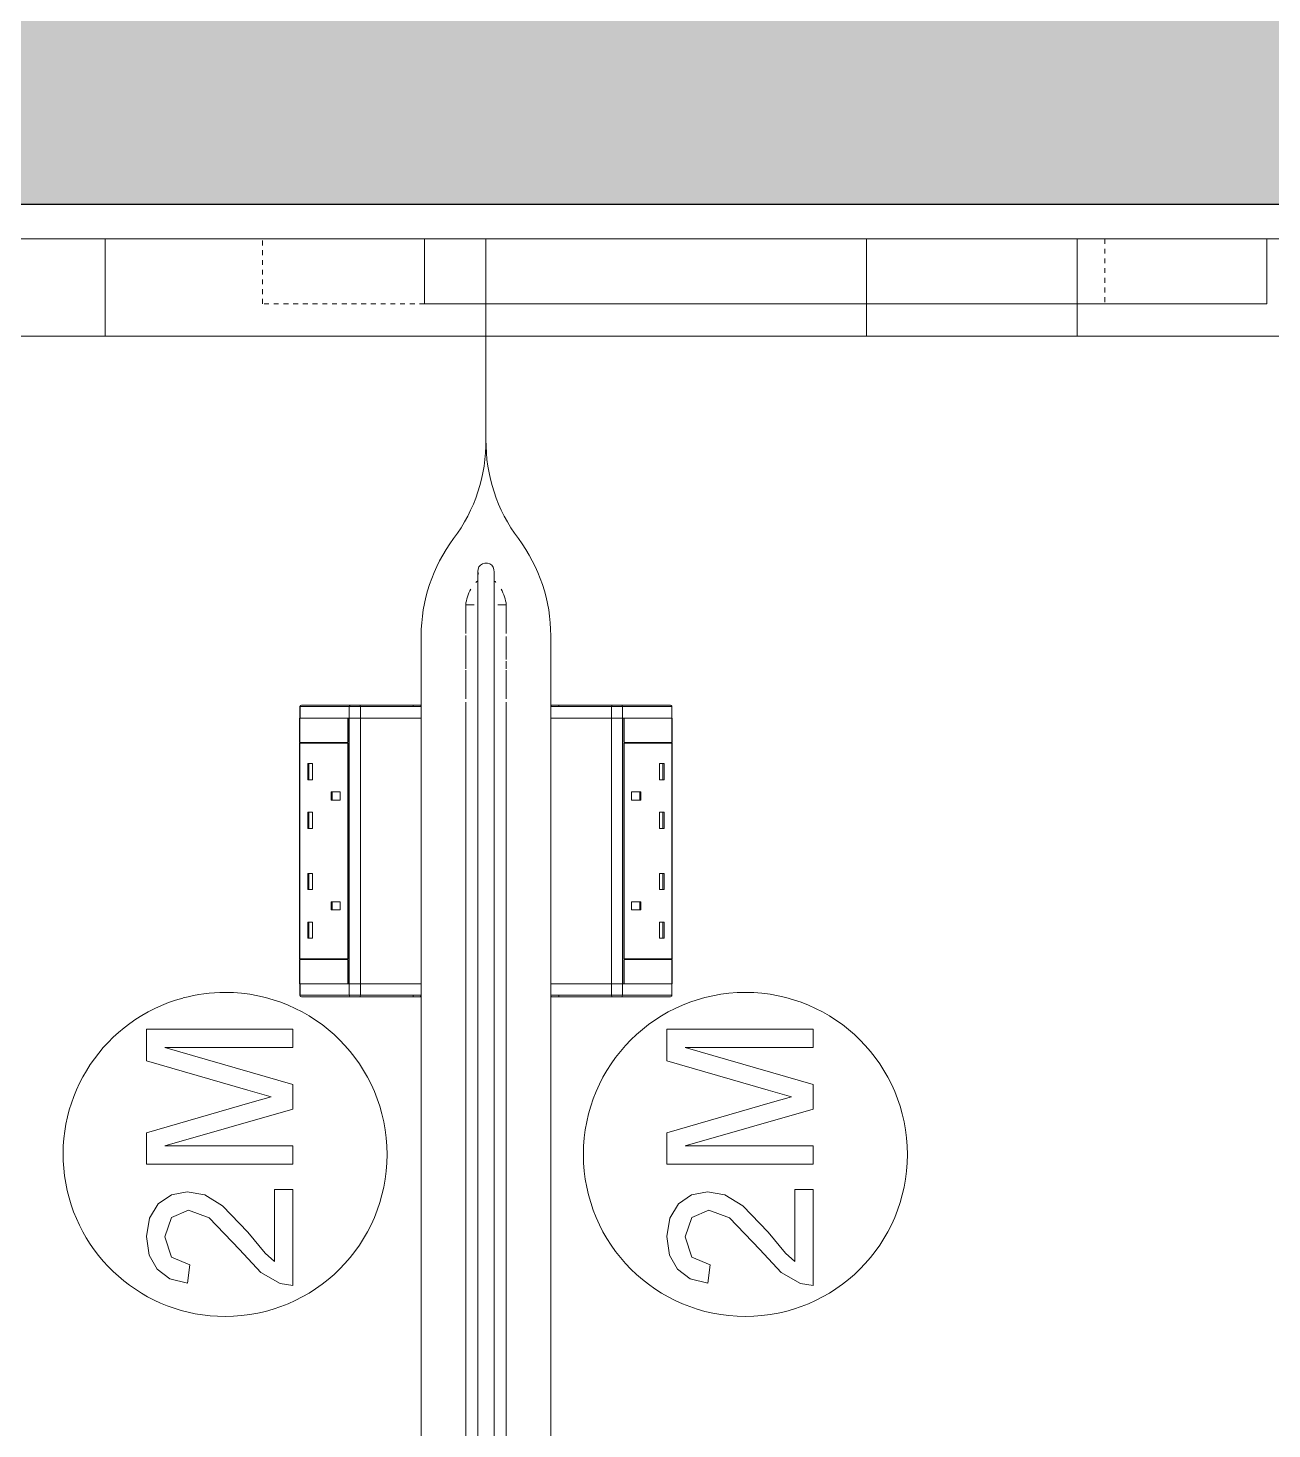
# Model space of a CAD drawing. Header units: millimetres. Extents: x 79795 to 317870, y -36033 to 97293.
# Drawn here: x 222466 to 223234, y 19929 to 20794 of the extents above; entities that cross this region are included whole.
import ezdxf

# ---------------------------------------------------------------- set-up
doc = ezdxf.new("R2010")
doc.units = ezdxf.units.MM
doc.header["$MEASUREMENT"] = 0
doc.linetypes.add('Dash', pattern=[6, 3, -3])
for name, color, linetype, lineweight in [('CSM-STL-XX-ZZ-M3-A-XXXX-00001_detached _19_04_21__rvt-1-Level 4$0$A-WALL', 7, 'CONTINUOUS', 9), ('CSM-STL-XX-ZZ-M3-A-XXXX-00001_detached _19_04_21__rvt-1-Level 4$0$A-WALL-PATT', 7, 'CONTINUOUS', 9), ('I-FURN', 8, 'CONTINUOUS', 9), ('I-FURN-HDLN', 8, 'Dash', 9)]:
    doc.layers.add(name, color=color, linetype=linetype, lineweight=lineweight)

msp = doc.modelspace()

# ---------------------------------------------------------------- hatches: boundary and pattern name
at = {"layer": 'CSM-STL-XX-ZZ-M3-A-XXXX-00001_detached _19_04_21__rvt-1-Level 4$0$A-WALL-PATT'}
msp.add_hatch(color=256, dxfattribs=at).paths.add_polyline_path([(224726.83, 20685.33), (224726.83, 20807.33), (221300.83, 20807.33), (221300.83, 20685.33), (224364.58, 20685.33)], flags=0)

# ---------------------------------------------------------------- linework, layer by layer
at = {"layer": 'CSM-STL-XX-ZZ-M3-A-XXXX-00001_detached _19_04_21__rvt-1-Level 4$0$A-WALL', "lineweight": 30}
msp.add_line((221300.83, 20685.33), (224726.83, 20685.33), dxfattribs=at)
at = {"layer": 'I-FURN'}
for p, q in [((222748.52, 20663.76), (221948.52, 20663.76)), ((221948.52, 20663.76), (222748.52, 20663.76)), ((223508.52, 20663.76), (221988.52, 20663.76)), ((222383.15, 20663.76), (222513.52, 20663.76)), ((222513.52, 20663.76), (222983.52, 20663.76)), ((222513.52, 20663.76), (222513.52, 20603.76)), ((222513.52, 20663.76), (222513.52, 20603.76)), ((222710.52, 20663.76), (222710.52, 20623.76)), ((223230.52, 20663.76), (222710.52, 20663.76)), ((222748.52, 20663.76), (222748.52, 20539.87)), ((223548.52, 20663.76), (222748.52, 20663.76)), ((222748.52, 20663.76), (223548.52, 20663.76)), ((222748.52, 20539.87), (222748.52, 20663.76)), ((222748.52, 20539.87), (222748.52, 20663.76)), ((222748.52, 20663.76), (222748.52, 20539.87)), ((222983.52, 20663.76), (223113.52, 20663.76)), ((222983.52, 20663.76), (222983.52, 20603.76)), ((222983.52, 20663.76), (222983.52, 20603.76)), ((223113.52, 20663.76), (223548.52, 20663.76)), ((223113.52, 20663.76), (223113.52, 20603.76)), ((223113.52, 20663.76), (223113.52, 20603.76)), ((223230.52, 20623.76), (223230.52, 20663.76)), ((222710.52, 20623.76), (223230.52, 20623.76)), ((221988.52, 20603.76), (223508.52, 20603.76)), ((222513.52, 20603.76), (222383.15, 20603.76)), ((222983.52, 20603.76), (222513.52, 20603.76)), ((223113.52, 20603.76), (222983.52, 20603.76)), ((223548.52, 20603.76), (223113.52, 20603.76)), ((222743.52, 20458.76), (222743.52, 20458.7)), ((222743.52, 20458.7), (222743.52, 20458.5)), ((222743.52, 20458.5), (222743.52, 20458.18)), ((222743.52, 20458.18), (222743.52, 20457.73)), ((222743.52, 20457.73), (222743.52, 20457.15)), ((222743.52, 20457.15), (222743.52, 20456.44)), ((222743.52, 20456.44), (222743.52, 20455.61)), ((222743.52, 20455.61), (222743.52, 20454.66)), ((222743.52, 20454.66), (222743.52, 20453.58)), ((222743.52, 20453.58), (222743.52, 20452.38)), ((222743.52, 20452.38), (222743.52, 20451.06)), ((222753.52, 20458.66), (222753.52, 20458.76)), ((222753.52, 20458.76), (222753.52, 20458.76)), ((222753.52, 20458.43), (222753.52, 20458.66)), ((222753.52, 20458.07), (222753.52, 20458.43)), ((222753.52, 20457.59), (222753.52, 20458.07)), ((222753.52, 20456.97), (222753.52, 20457.59)), ((222753.52, 20456.23), (222753.52, 20456.97)), ((222753.52, 20455.37), (222753.52, 20456.23)), ((222753.52, 20454.38), (222753.52, 20455.37)), ((222753.52, 20453.26), (222753.52, 20454.38)), ((222753.52, 20452.03), (222753.52, 20453.26)), ((222753.52, 20450.68), (222753.52, 20452.03)), ((222743.52, 20451.06), (222743.52, 20449.62)), ((222743.52, 20449.62), (222743.52, 20448.07)), ((222743.52, 20448.07), (222743.52, 20446.4)), ((222743.52, 20446.4), (222743.52, 20444.63)), ((222743.52, 20444.63), (222743.52, 20442.75)), ((222753.52, 20449.21), (222753.52, 20450.68)), ((222753.52, 20447.63), (222753.52, 20449.21)), ((222753.52, 20445.94), (222753.52, 20447.63)), ((222753.52, 20444.13), (222753.52, 20445.94)), ((222753.52, 20442.22), (222753.52, 20444.13)), ((222741.26, 20437.85), (222736.02, 20437.85)), ((222736.02, 20420.28), (222736.02, 20437.85)), ((222743.52, 20442.75), (222743.52, 20440.77)), ((222743.52, 20440.77), (222743.52, 20438.68)), ((222743.52, 20438.68), (222743.52, 20436.5)), ((222743.52, 20436.5), (222743.52, 20434.22)), ((222753.52, 20440.21), (222753.52, 20442.22)), ((222753.52, 20438.1), (222753.52, 20440.21)), ((222753.52, 20435.89), (222753.52, 20438.1)), ((222753.52, 20433.59), (222753.52, 20435.89)), ((222761.02, 20437.85), (222755.84, 20437.85)), ((222761.02, 20437.85), (222761.02, 20420.28)), ((222735.99, 20432.22), (222735.99, 20433.28)), ((222743.52, 20434.22), (222743.52, 20431.86)), ((222743.52, 20431.86), (222743.52, 20429.4)), ((222743.52, 20429.4), (222743.52, 20426.87)), ((222743.52, 20426.87), (222743.52, 20424.26)), ((222753.52, 20431.2), (222753.52, 20433.59)), ((222753.52, 20428.73), (222753.52, 20431.2)), ((222753.52, 20426.17), (222753.52, 20428.73)), ((222753.52, 20423.54), (222753.52, 20426.17)), ((222761.05, 20433.28), (222761.05, 20432.22)), ((222708.52, 20375.06), (222708.52, 20418.76)), ((222708.52, 20418.76), (222708.52, 20375.06)), ((222736.02, 20403.1), (222736.02, 20418.95)), ((222743.52, 20424.26), (222743.52, 20421.57)), ((222743.52, 20421.57), (222743.52, 20418.81)), ((222743.52, 20418.81), (222743.52, 20415.99)), ((222753.52, 20420.83), (222753.52, 20423.54)), ((222753.52, 20418.05), (222753.52, 20420.83)), ((222753.52, 20415.21), (222753.52, 20418.05)), ((222761.02, 20418.39), (222761.02, 20404.13)), ((222788.52, 20418.76), (222788.52, 20375.06)), ((222788.52, 20375.06), (222788.52, 20418.76)), ((222743.52, 20415.99), (222743.52, 20413.1)), ((222743.52, 20413.1), (222743.52, 20410.16)), ((222743.52, 20410.16), (222743.52, 20407.17)), ((222753.52, 20412.31), (222753.52, 20415.21)), ((222753.52, 20409.36), (222753.52, 20412.31)), ((222753.52, 20406.35), (222753.52, 20409.36)), ((222735.99, 20398.34), (222735.99, 20403.24)), ((222743.52, 20407.17), (222743.52, 20404.13)), ((222743.52, 20404.13), (222743.52, 20401.05)), ((222743.52, 20401.05), (222743.52, 20397.93)), ((222753.52, 20403.3), (222753.52, 20406.35)), ((222753.52, 20400.21), (222753.52, 20403.3)), ((222753.52, 20397.08), (222753.52, 20400.21)), ((222761.05, 20403.24), (222761.05, 20398.34)), ((222736.02, 20379.89), (222736.02, 20397.61)), ((222743.52, 20397.93), (222743.52, 20394.78)), ((222743.52, 20394.78), (222743.52, 20391.6)), ((222743.52, 20391.6), (222743.52, 20388.4)), ((222753.52, 20393.93), (222753.52, 20397.08)), ((222753.52, 20390.74), (222753.52, 20393.93)), ((222761.02, 20397.61), (222761.02, 20379.89)), ((222743.52, 20388.4), (222743.52, 20385.19)), ((222743.52, 20385.19), (222743.52, 20381.96)), ((222753.52, 20387.54), (222753.52, 20390.74)), ((222753.52, 20384.32), (222753.52, 20387.54)), ((222753.52, 20381.09), (222753.52, 20384.32)), ((222633.68, 20375.06), (222633.68, 20368.06)), ((222633.68, 20375.06), (222633.87, 20375.06)), ((222633.68, 20375.06), (222633.68, 20368.06)), ((222633.68, 20368.06), (222633.68, 20375.06)), ((222633.87, 20375.06), (222664.14, 20375.06)), ((222633.87, 20375.06), (222633.87, 20368.06)), ((222634.02, 20375.81), (222634.05, 20375.83)), ((222664.96, 20376.06), (222634.68, 20376.06)), ((222664.96, 20376.06), (222634.68, 20376.06)), ((222664.14, 20375.06), (222671.06, 20375.06)), ((222664.14, 20375.06), (222664.14, 20368.06)), ((222664.96, 20376.06), (222703.53, 20376.06)), ((222670.5, 20376.06), (222664.96, 20376.06)), ((222707.52, 20376.06), (222670.5, 20376.06)), ((222671.06, 20375.06), (222708.52, 20375.06)), ((222671.06, 20375.06), (222671.06, 20368.06)), ((222703.53, 20376.06), (222703.53, 20375.06)), ((222703.53, 20376.06), (222707.52, 20376.06)), ((222708.52, 20375.06), (222708.52, 20368.06)), ((222708.53, 20368.06), (222708.53, 20375.06)), ((222735.99, 19539.67), (222735.99, 20377.85)), ((222743.52, 20381.96), (222743.52, 20378.73)), ((222743.52, 20378.73), (222743.52, 20377.85)), ((222743.52, 20377.85), (222743.52, 19539.67)), ((222753.52, 20377.85), (222753.52, 20381.09)), ((222753.52, 19539.67), (222753.52, 20377.85)), ((222761.05, 20377.85), (222761.05, 19539.67)), ((222788.51, 20375.06), (222788.51, 20368.06)), ((222788.52, 20375.06), (222825.98, 20375.06)), ((222788.52, 20375.06), (222788.52, 20368.06)), ((222789.52, 20376.06), (222789.51, 20376.06)), ((222826.54, 20376.06), (222789.52, 20376.06)), ((222789.52, 20376.06), (222793.51, 20376.06)), ((222793.51, 20375.06), (222793.51, 20376.06)), ((222793.51, 20376.06), (222832.08, 20376.06)), ((222825.98, 20375.06), (222832.9, 20375.06)), ((222825.98, 20375.06), (222825.98, 20368.06)), ((222832.08, 20376.06), (222826.54, 20376.06)), ((222862.36, 20376.06), (222832.08, 20376.06)), ((222862.36, 20376.06), (222832.08, 20376.06)), ((222832.9, 20375.06), (222863.18, 20375.06)), ((222832.9, 20375.06), (222832.9, 20368.06)), ((222862.99, 20375.84), (222863.02, 20375.81)), ((222863.18, 20375.06), (222863.36, 20375.06)), ((222863.18, 20375.06), (222863.18, 20368.06)), ((222863.36, 20368.06), (222863.36, 20375.06)), ((222863.36, 20368.06), (222863.36, 20375.06)), ((222863.36, 20368.06), (222863.36, 20375.06)), ((222633.48, 20353), (222633.48, 20368)), ((222633.48, 20368), (222663.31, 20368)), ((222633.68, 20368.06), (222633.87, 20368.06)), ((222633.68, 20367.96), (222633.68, 20204.06)), ((222633.87, 20368.06), (222664.14, 20368.06)), ((222663.31, 20368), (222663.31, 20353)), ((222663.51, 20353), (222663.51, 20367.96)), ((222663.51, 20367.96), (222664.14, 20367.96)), ((222664.14, 20368.06), (222671.06, 20368.06)), ((222671.06, 20367.96), (222664.14, 20367.96)), ((222664.14, 20367.96), (222664.14, 20204.06)), ((222671.06, 20368.06), (222708.52, 20368.06)), ((222708.52, 20367.96), (222671.06, 20367.96)), ((222671.06, 20367.96), (222671.06, 20204.06)), ((222708.52, 20367.96), (222708.52, 20204.06)), ((222708.53, 20204.06), (222708.53, 20367.96)), ((222788.51, 20367.94), (222788.51, 20204.04)), ((222788.52, 20368.06), (222825.98, 20368.06)), ((222788.52, 20204.04), (222788.52, 20367.94)), ((222825.98, 20367.94), (222788.52, 20367.94)), ((222825.98, 20368.06), (222832.9, 20368.06)), ((222825.98, 20204.04), (222825.98, 20367.94)), ((222832.9, 20367.94), (222825.98, 20367.94)), ((222833.73, 20368), (222831.27, 20368)), ((222832.9, 20368.06), (222863.18, 20368.06)), ((222832.9, 20204.04), (222832.9, 20367.94)), ((222832.9, 20367.94), (222833.53, 20367.94)), ((222833.53, 20367.94), (222833.53, 20353)), ((222833.73, 20353), (222833.73, 20368)), ((222833.73, 20368), (222863.56, 20368)), ((222863.18, 20368.06), (222863.36, 20368.06)), ((222863.36, 20204.04), (222863.36, 20367.94)), ((222863.56, 20368), (222863.56, 20353)), ((222663.31, 20353), (222633.48, 20353)), ((222633.48, 20352.5), (222663.31, 20352.5)), ((222633.48, 20219.5), (222633.48, 20352.5)), ((222633.87, 20352.5), (222633.87, 20353)), ((222663.31, 20352.5), (222663.31, 20219.5)), ((222663.51, 20219.5), (222663.51, 20352.5)), ((222833.53, 20352.5), (222833.53, 20219.5)), ((222863.56, 20353), (222833.73, 20353)), ((222833.73, 20219.5), (222833.73, 20352.5)), ((222863.56, 20352.5), (222833.73, 20352.5)), ((222863.18, 20353), (222863.18, 20352.5)), ((222863.56, 20352.5), (222863.56, 20219.5)), ((222638.51, 20339.89), (222638.51, 20329.89)), ((222638.51, 20339.89), (222641.38, 20339.89)), ((222639.25, 20339.89), (222639.25, 20329.89)), ((222641.38, 20339.89), (222641.38, 20329.89)), ((222858.53, 20339.89), (222855.66, 20339.89)), ((222855.66, 20329.89), (222855.66, 20339.89)), ((222857.79, 20329.89), (222857.79, 20339.89)), ((222858.53, 20329.89), (222858.53, 20339.89)), ((222638.51, 20329.89), (222641.38, 20329.89)), ((222652.85, 20322.39), (222652.85, 20317.39)), ((222658.58, 20322.39), (222652.85, 20322.39)), ((222653.59, 20322.39), (222653.59, 20317.39)), ((222658.58, 20317.39), (222658.58, 20322.39)), ((222844.19, 20322.39), (222838.46, 20322.39)), ((222838.46, 20317.39), (222838.46, 20322.39)), ((222843.45, 20317.39), (222843.45, 20322.39)), ((222844.19, 20317.39), (222844.19, 20322.39)), ((222858.53, 20329.89), (222855.66, 20329.89)), ((222652.85, 20317.39), (222658.58, 20317.39)), ((222844.19, 20317.39), (222838.46, 20317.39)), ((222638.51, 20309.89), (222638.51, 20299.89)), ((222638.51, 20309.89), (222641.38, 20309.89)), ((222639.25, 20309.89), (222639.25, 20299.89)), ((222641.38, 20309.89), (222641.38, 20299.89)), ((222858.53, 20309.89), (222855.66, 20309.89)), ((222855.66, 20299.89), (222855.66, 20309.89)), ((222857.79, 20299.89), (222857.79, 20309.89)), ((222858.53, 20299.89), (222858.53, 20309.89)), ((222638.51, 20299.89), (222641.38, 20299.89)), ((222858.53, 20299.89), (222855.66, 20299.89)), ((222638.51, 20272.11), (222638.51, 20262.11)), ((222638.51, 20272.11), (222641.38, 20272.11)), ((222639.25, 20272.11), (222639.25, 20262.11)), ((222641.38, 20272.11), (222641.38, 20262.11)), ((222858.53, 20272.11), (222855.66, 20272.11)), ((222855.66, 20262.11), (222855.66, 20272.11)), ((222857.79, 20262.11), (222857.79, 20272.11)), ((222858.53, 20262.11), (222858.53, 20272.11)), ((222638.51, 20262.11), (222641.38, 20262.11)), ((222858.53, 20262.11), (222855.66, 20262.11)), ((222652.85, 20254.61), (222652.85, 20249.61)), ((222652.85, 20254.61), (222658.58, 20254.61)), ((222653.59, 20254.61), (222653.59, 20249.61)), ((222658.58, 20254.61), (222658.58, 20249.61)), ((222838.46, 20254.61), (222838.46, 20249.61)), ((222844.19, 20254.61), (222838.46, 20254.61)), ((222843.45, 20249.61), (222843.45, 20254.61)), ((222844.19, 20249.61), (222844.19, 20254.61)), ((222652.85, 20249.61), (222658.58, 20249.61)), ((222838.46, 20249.61), (222844.19, 20249.61)), ((222638.51, 20242.11), (222638.51, 20232.11)), ((222638.51, 20242.11), (222641.38, 20242.11)), ((222639.25, 20242.11), (222639.25, 20232.11)), ((222641.38, 20242.11), (222641.38, 20232.11)), ((222858.53, 20242.11), (222855.66, 20242.11)), ((222855.66, 20232.11), (222855.66, 20242.11)), ((222857.79, 20232.11), (222857.79, 20242.11)), ((222858.53, 20232.11), (222858.53, 20242.11)), ((222638.51, 20232.11), (222641.38, 20232.11)), ((222858.53, 20232.11), (222855.66, 20232.11)), ((222633.48, 20219.5), (222663.31, 20219.5)), ((222633.48, 20219), (222663.31, 20219)), ((222633.48, 20204), (222633.48, 20219)), ((222633.87, 20219), (222633.87, 20219.5)), ((222663.31, 20219), (222663.31, 20204)), ((222663.51, 20204.06), (222663.51, 20219)), ((222833.53, 20219), (222833.53, 20204.04)), ((222863.56, 20219.5), (222833.73, 20219.5)), ((222833.73, 20204), (222833.73, 20219)), ((222833.73, 20219), (222863.56, 20219)), ((222863.18, 20219.5), (222863.18, 20219)), ((222863.56, 20219), (222863.56, 20204)), ((222663.31, 20204), (222633.48, 20204)), ((222633.68, 20203.94), (222633.68, 20196.94)), ((222633.87, 20203.94), (222633.68, 20203.94)), ((222633.68, 20203.94), (222633.68, 20196.94)), ((222633.68, 20203.94), (222633.68, 20196.94)), ((222633.87, 20196.94), (222633.87, 20203.94)), ((222664.14, 20203.94), (222633.87, 20203.94)), ((222663.31, 20204), (222665.77, 20204)), ((222664.14, 20204.06), (222663.51, 20204.06)), ((222664.14, 20204.06), (222671.06, 20204.06)), ((222664.14, 20196.94), (222664.14, 20203.94)), ((222671.06, 20203.94), (222664.14, 20203.94)), ((222671.06, 20204.06), (222708.52, 20204.06)), ((222671.06, 20196.94), (222671.06, 20203.94)), ((222708.52, 20203.94), (222671.06, 20203.94)), ((222708.52, 20196.94), (222708.52, 20203.94)), ((222708.53, 20196.94), (222708.53, 20203.94)), ((222788.51, 20203.94), (222788.51, 20196.94)), ((222788.52, 20204.04), (222825.98, 20204.04)), ((222788.52, 20196.94), (222788.52, 20203.94)), ((222825.98, 20203.94), (222788.52, 20203.94)), ((222825.98, 20204.04), (222832.9, 20204.04)), ((222825.98, 20196.94), (222825.98, 20203.94)), ((222832.9, 20203.94), (222825.98, 20203.94)), ((222833.53, 20204.04), (222832.9, 20204.04)), ((222832.9, 20196.94), (222832.9, 20203.94)), ((222863.18, 20203.94), (222832.9, 20203.94)), ((222863.56, 20204), (222833.73, 20204)), ((222863.18, 20196.94), (222863.18, 20203.94)), ((222863.36, 20203.94), (222863.18, 20203.94)), ((222863.36, 20196.94), (222863.36, 20203.94)), ((222863.36, 20196.94), (222863.36, 20203.94)), ((222863.36, 20203.94), (222863.36, 20196.94)), ((222633.87, 20196.94), (222633.68, 20196.94)), ((222664.14, 20196.94), (222633.87, 20196.94)), ((222634.06, 20196.16), (222634.02, 20196.19)), ((222634.68, 20195.94), (222664.96, 20195.94)), ((222634.68, 20195.94), (222664.96, 20195.94)), ((222671.06, 20196.94), (222664.14, 20196.94)), ((222703.53, 20195.94), (222664.96, 20195.94)), ((222664.96, 20195.94), (222670.5, 20195.94)), ((222670.5, 20195.94), (222707.52, 20195.94)), ((222708.52, 20196.94), (222671.06, 20196.94)), ((222703.53, 20196.94), (222703.53, 20195.94)), ((222707.52, 20195.94), (222703.53, 20195.94)), ((222707.52, 20195.94), (222707.53, 20195.94)), ((222708.52, 19508.76), (222708.52, 20196.94)), ((222708.52, 20196.94), (222708.52, 19508.76)), ((222788.52, 20196.94), (222788.52, 19508.76)), ((222788.52, 19508.76), (222788.52, 20196.94)), ((222825.98, 20196.94), (222788.52, 20196.94)), ((222793.51, 20195.94), (222789.52, 20195.94)), ((222789.52, 20195.94), (222826.54, 20195.94)), ((222793.51, 20195.94), (222793.51, 20196.94)), ((222832.08, 20195.94), (222793.51, 20195.94)), ((222832.9, 20196.94), (222825.98, 20196.94)), ((222826.54, 20195.94), (222832.08, 20195.94)), ((222832.08, 20195.94), (222862.36, 20195.94)), ((222832.08, 20195.94), (222862.36, 20195.94)), ((222863.18, 20196.94), (222832.9, 20196.94)), ((222863.03, 20196.19), (222863, 20196.17)), ((222863.36, 20196.94), (222863.18, 20196.94)), ((222629.34, 20175.94), (222538.93, 20175.94)), ((222538.93, 20175.94), (222538.93, 20156.49)), ((222629.34, 20164.63), (222629.34, 20175.94)), ((222950.56, 20175.94), (222860.15, 20175.94)), ((222860.15, 20175.94), (222860.15, 20156.49)), ((222950.56, 20164.63), (222950.56, 20175.94)), ((222629.34, 20141.92), (222550.23, 20164.63)), ((222550.23, 20164.63), (222629.34, 20164.63)), ((222950.56, 20141.92), (222871.45, 20164.63)), ((222871.45, 20164.63), (222950.56, 20164.63)), ((222538.93, 20156.49), (222601.55, 20138.3)), ((222860.15, 20156.49), (222922.77, 20138.3)), ((222629.34, 20126.6), (222629.34, 20141.92)), ((222950.56, 20126.6), (222950.56, 20141.92)), ((222601.55, 20138.3), (222615.96, 20134.26)), ((222615.96, 20134.26), (222602.65, 20130.53)), ((222922.77, 20138.3), (222937.19, 20134.26)), ((222937.19, 20134.26), (222923.88, 20130.53)), ((222602.65, 20130.53), (222538.93, 20112.03)), ((222550.23, 20103.89), (222629.34, 20126.6)), ((222923.88, 20130.53), (222860.15, 20112.03)), ((222871.45, 20103.89), (222950.56, 20126.6)), ((222538.93, 20112.03), (222538.93, 20092.59)), ((222860.15, 20112.03), (222860.15, 20092.59)), ((222629.34, 20103.89), (222550.23, 20103.89)), ((222629.34, 20092.59), (222629.34, 20103.89)), ((222950.56, 20103.89), (222871.45, 20103.89)), ((222950.56, 20092.59), (222950.56, 20103.89)), ((222538.93, 20092.59), (222629.34, 20092.59)), ((222860.15, 20092.59), (222950.56, 20092.59)), ((222554.28, 20073.77), (222546.17, 20068.19)), ((222564.13, 20075.64), (222554.28, 20073.77)), ((222574.85, 20073.63), (222564.13, 20075.64)), ((222585.93, 20066.95), (222574.85, 20073.63)), ((222618.04, 20077.05), (222618.04, 20032.66)), ((222629.34, 20077.05), (222618.04, 20077.05)), ((222629.34, 20017.72), (222629.34, 20077.05)), ((222875.5, 20073.77), (222867.39, 20068.19)), ((222885.36, 20075.64), (222875.5, 20073.77)), ((222896.07, 20073.63), (222885.36, 20075.64)), ((222907.15, 20066.95), (222896.07, 20073.63)), ((222939.26, 20077.05), (222939.26, 20032.66)), ((222950.56, 20077.05), (222939.26, 20077.05)), ((222950.56, 20017.72), (222950.56, 20077.05)), ((222546.17, 20068.19), (222540.74, 20059.4)), ((222554.45, 20059.73), (222564.82, 20064.33)), ((222564.82, 20064.33), (222577.62, 20059.46)), ((222601.41, 20050.76), (222585.93, 20066.95)), ((222867.39, 20068.19), (222861.96, 20059.4)), ((222875.68, 20059.73), (222886.04, 20064.33)), ((222886.04, 20064.33), (222898.84, 20059.46)), ((222922.64, 20050.76), (222907.15, 20066.95)), ((222540.74, 20059.4), (222538.93, 20047.96)), ((222550.23, 20047.71), (222554.45, 20059.73)), ((222577.62, 20059.46), (222596.45, 20039.94)), ((222861.96, 20059.4), (222860.15, 20047.96)), ((222871.45, 20047.71), (222875.68, 20059.73)), ((222898.84, 20059.46), (222917.67, 20039.94)), ((222538.93, 20047.96), (222540.55, 20036.59)), ((222554.35, 20035.19), (222550.23, 20047.71)), ((222612.29, 20037.76), (222601.41, 20050.76)), ((222860.15, 20047.96), (222861.78, 20036.59)), ((222875.58, 20035.19), (222871.45, 20047.71)), ((222933.51, 20037.76), (222922.64, 20050.76)), ((222540.55, 20036.59), (222545.44, 20027.79)), ((222596.45, 20039.94), (222609.55, 20025.8)), ((222618.04, 20032.66), (222612.29, 20037.76)), ((222861.78, 20036.59), (222866.66, 20027.79)), ((222917.67, 20039.94), (222930.77, 20025.8)), ((222939.26, 20032.66), (222933.51, 20037.76)), ((222565.77, 20030.43), (222554.35, 20035.19)), ((222564.35, 20019.13), (222565.77, 20030.43)), ((222886.99, 20030.43), (222875.58, 20035.19)), ((222885.58, 20019.13), (222886.99, 20030.43)), ((222545.44, 20027.79), (222553.42, 20021.87)), ((222553.42, 20021.87), (222564.35, 20019.13)), ((222609.55, 20025.8), (222621.54, 20018.93)), ((222866.66, 20027.79), (222874.65, 20021.87)), ((222874.65, 20021.87), (222885.58, 20019.13)), ((222930.77, 20025.8), (222942.77, 20018.93)), ((222621.54, 20018.93), (222629.34, 20017.72)), ((222942.77, 20018.93), (222950.56, 20017.72))]:
    msp.add_line(p, q, dxfattribs=at)
at = {"layer": 'I-FURN', "flags": 128}
for points in [[(222633.68, 20375.06), (222633.69, 20375.1), (222633.69, 20375.14), (222633.69, 20375.18), (222633.7, 20375.22), (222633.7, 20375.26), (222633.71, 20375.3), (222633.72, 20375.34), (222633.73, 20375.37), (222633.75, 20375.41), (222633.76, 20375.45), (222633.78, 20375.49), (222633.8, 20375.52), (222633.82, 20375.56)], [(222670.5, 20376.06), (222670.36, 20376.06), (222670.23, 20376.06), (222670.09, 20376.06), (222669.94, 20376.06), (222669.8, 20376.06), (222669.65, 20376.06), (222669.5, 20376.06), (222669.35, 20376.06), (222669.19, 20376.06), (222669.03, 20376.06), (222668.88, 20376.06), (222668.72, 20376.06), (222668.56, 20376.06), (222668.4, 20376.06), (222668.24, 20376.06), (222668.08, 20376.06), (222667.92, 20376.06), (222667.76, 20376.06), (222667.6, 20376.06), (222667.45, 20376.06), (222667.29, 20376.06), (222667.13, 20376.06), (222666.98, 20376.06), (222666.83, 20376.06), (222666.68, 20376.06), (222666.54, 20376.06), (222666.39, 20376.06), (222666.25, 20376.06), (222666.12, 20376.06), (222665.98, 20376.06), (222665.85, 20376.06), (222665.72, 20376.06), (222665.6, 20376.06), (222665.48, 20376.06), (222665.37, 20376.06), (222665.26, 20376.06), (222665.16, 20376.06), (222665.06, 20376.06), (222664.96, 20376.06)], [(222707.52, 20376.06), (222707.25, 20376.06), (222706.83, 20376.06), (222706.28, 20376.06), (222705.6, 20376.06), (222704.78, 20376.06), (222703.83, 20376.06), (222702.75, 20376.06), (222701.54, 20376.06), (222700.21, 20376.06), (222698.75, 20376.06), (222697.17, 20376.06), (222695.47, 20376.06), (222693.65, 20376.06), (222691.71, 20376.06), (222689.67, 20376.06), (222687.52, 20376.06), (222685.26, 20376.06), (222682.9, 20376.06), (222680.45, 20376.06), (222677.9, 20376.06), (222675.27, 20376.06), (222672.54, 20376.06), (222670.5, 20376.06)], [(222703.53, 20376.06), (222703.69, 20376.06), (222703.85, 20376.06), (222704.01, 20376.06), (222704.17, 20376.06), (222704.33, 20376.06), (222704.48, 20376.06), (222704.64, 20376.06), (222704.79, 20376.06), (222704.94, 20376.06), (222705.09, 20376.06), (222705.23, 20376.06), (222705.38, 20376.06), (222705.52, 20376.06), (222705.66, 20376.06), (222705.79, 20376.06), (222705.92, 20376.06), (222706.05, 20376.06), (222706.17, 20376.06), (222706.29, 20376.06), (222706.4, 20376.06), (222706.51, 20376.06), (222706.61, 20376.06), (222706.71, 20376.06), (222706.81, 20376.06), (222706.9, 20376.06), (222706.98, 20376.06), (222707.06, 20376.06), (222707.13, 20376.06), (222707.2, 20376.06), (222707.26, 20376.06), (222707.31, 20376.06), (222707.36, 20376.06), (222707.41, 20376.06), (222707.44, 20376.06), (222707.47, 20376.06), (222707.5, 20376.06), (222707.51, 20376.06), (222707.53, 20376.06), (222707.53, 20376.06)], [(222707.53, 20376.06), (222707.53, 20376.06), (222707.52, 20376.06)], [(222707.53, 20376.06), (222707.57, 20376.06), (222707.61, 20376.06), (222707.65, 20376.05), (222707.69, 20376.05), (222707.73, 20376.04), (222707.77, 20376.03), (222707.81, 20376.02), (222707.85, 20376.01), (222707.88, 20376), (222707.92, 20375.98), (222707.96, 20375.97), (222707.99, 20375.95), (222708.03, 20375.93), (222708.06, 20375.91), (222708.1, 20375.89), (222708.13, 20375.86), (222708.16, 20375.84), (222708.19, 20375.81), (222708.22, 20375.79), (222708.25, 20375.76), (222708.28, 20375.73), (222708.3, 20375.7), (222708.33, 20375.67), (222708.35, 20375.63), (222708.37, 20375.6), (222708.39, 20375.57), (222708.41, 20375.53), (222708.43, 20375.5), (222708.45, 20375.46), (222708.46, 20375.42), (222708.48, 20375.39), (222708.49, 20375.35), (222708.5, 20375.31), (222708.51, 20375.27), (222708.52, 20375.23), (222708.52, 20375.19), (222708.53, 20375.15), (222708.53, 20375.11), (222708.53, 20375.07), (222708.53, 20375.06)], [(222788.51, 20375.06), (222788.51, 20375.1), (222788.51, 20375.14), (222788.52, 20375.18), (222788.52, 20375.22), (222788.53, 20375.26), (222788.54, 20375.3), (222788.55, 20375.34), (222788.56, 20375.37), (222788.58, 20375.41), (222788.59, 20375.45), (222788.61, 20375.49), (222788.62, 20375.52), (222788.64, 20375.56), (222788.66, 20375.59), (222788.69, 20375.63), (222788.71, 20375.66), (222788.73, 20375.69), (222788.76, 20375.72), (222788.79, 20375.75), (222788.81, 20375.78), (222788.84, 20375.81), (222788.87, 20375.83), (222788.91, 20375.86), (222788.94, 20375.88), (222788.97, 20375.9), (222789.01, 20375.92), (222789.04, 20375.94), (222789.08, 20375.96), (222789.11, 20375.98), (222789.15, 20375.99), (222789.19, 20376.01), (222789.22, 20376.02), (222789.26, 20376.03), (222789.3, 20376.04), (222789.34, 20376.05), (222789.38, 20376.05), (222789.42, 20376.06), (222789.46, 20376.06), (222789.5, 20376.06), (222789.51, 20376.06)], [(222789.51, 20376.06), (222789.51, 20376.06), (222789.52, 20376.06), (222789.54, 20376.06), (222789.56, 20376.06), (222789.59, 20376.06), (222789.63, 20376.06), (222789.67, 20376.06), (222789.71, 20376.06), (222789.77, 20376.06), (222789.83, 20376.06), (222789.89, 20376.06), (222789.96, 20376.06), (222790.04, 20376.06), (222790.12, 20376.06), (222790.21, 20376.06), (222790.3, 20376.06), (222790.4, 20376.06), (222790.5, 20376.06), (222790.61, 20376.06), (222790.72, 20376.06), (222790.84, 20376.06), (222790.96, 20376.06), (222791.09, 20376.06), (222791.22, 20376.06), (222791.35, 20376.06), (222791.49, 20376.06), (222791.63, 20376.06), (222791.77, 20376.06), (222791.91, 20376.06), (222792.06, 20376.06), (222792.21, 20376.06), (222792.36, 20376.06), (222792.52, 20376.06), (222792.67, 20376.06), (222792.83, 20376.06), (222792.99, 20376.06), (222793.15, 20376.06), (222793.31, 20376.06), (222793.47, 20376.06), (222793.51, 20376.06)], [(222826.54, 20376.06), (222823.76, 20376.06), (222821.06, 20376.06), (222818.45, 20376.06), (222815.93, 20376.06), (222813.5, 20376.06), (222811.17, 20376.06), (222808.94, 20376.06), (222806.82, 20376.06), (222804.8, 20376.06), (222802.9, 20376.06), (222801.11, 20376.06), (222799.44, 20376.06), (222797.89, 20376.06), (222796.46, 20376.06), (222795.16, 20376.06), (222793.99, 20376.06), (222792.94, 20376.06), (222792.03, 20376.06), (222791.25, 20376.06), (222790.6, 20376.06), (222790.09, 20376.06), (222789.71, 20376.06), (222789.52, 20376.06)], [(222832.08, 20376.06), (222831.98, 20376.06), (222831.88, 20376.06), (222831.78, 20376.06), (222831.67, 20376.06), (222831.56, 20376.06), (222831.44, 20376.06), (222831.32, 20376.06), (222831.19, 20376.06), (222831.06, 20376.06), (222830.93, 20376.06), (222830.79, 20376.06), (222830.65, 20376.06), (222830.51, 20376.06), (222830.36, 20376.06), (222830.21, 20376.06), (222830.06, 20376.06), (222829.91, 20376.06), (222829.75, 20376.06), (222829.6, 20376.06), (222829.44, 20376.06), (222829.28, 20376.06), (222829.12, 20376.06), (222828.96, 20376.06), (222828.8, 20376.06), (222828.64, 20376.06), (222828.48, 20376.06), (222828.32, 20376.06), (222828.16, 20376.06), (222828.01, 20376.06), (222827.85, 20376.06), (222827.7, 20376.06), (222827.54, 20376.06), (222827.39, 20376.06), (222827.24, 20376.06), (222827.1, 20376.06), (222826.95, 20376.06), (222826.81, 20376.06), (222826.68, 20376.06), (222826.54, 20376.06)], [(222863.22, 20375.57), (222863.24, 20375.53), (222863.26, 20375.5), (222863.27, 20375.46), (222863.29, 20375.42), (222863.3, 20375.39), (222863.32, 20375.35), (222863.33, 20375.31), (222863.34, 20375.27), (222863.34, 20375.23), (222863.35, 20375.19), (222863.35, 20375.15), (222863.36, 20375.11), (222863.36, 20375.07), (222863.36, 20375.06)], [(222633.82, 20196.43), (222633.8, 20196.47), (222633.78, 20196.5), (222633.77, 20196.54), (222633.75, 20196.58), (222633.74, 20196.61), (222633.73, 20196.65), (222633.72, 20196.69), (222633.71, 20196.73), (222633.7, 20196.77), (222633.69, 20196.81), (222633.69, 20196.85), (222633.69, 20196.89), (222633.68, 20196.93), (222633.68, 20196.94)], [(222664.96, 20195.94), (222665.06, 20195.94), (222665.16, 20195.94), (222665.26, 20195.94), (222665.37, 20195.94), (222665.48, 20195.94), (222665.6, 20195.94), (222665.73, 20195.94), (222665.85, 20195.94), (222665.98, 20195.94), (222666.12, 20195.94), (222666.25, 20195.94), (222666.39, 20195.94), (222666.54, 20195.94), (222666.68, 20195.94), (222666.83, 20195.94), (222666.98, 20195.94), (222667.13, 20195.94), (222667.29, 20195.94), (222667.45, 20195.94), (222667.6, 20195.94), (222667.76, 20195.94), (222667.92, 20195.94), (222668.08, 20195.94), (222668.24, 20195.94), (222668.4, 20195.94), (222668.56, 20195.94), (222668.72, 20195.94), (222668.88, 20195.94), (222669.03, 20195.94), (222669.19, 20195.94), (222669.35, 20195.94), (222669.5, 20195.94), (222669.65, 20195.94), (222669.8, 20195.94), (222669.94, 20195.94), (222670.09, 20195.94), (222670.23, 20195.94), (222670.37, 20195.94), (222670.5, 20195.94)], [(222670.5, 20195.94), (222673.28, 20195.94), (222675.98, 20195.94), (222678.59, 20195.94), (222681.11, 20195.94), (222683.54, 20195.94), (222685.87, 20195.94), (222688.1, 20195.94), (222690.23, 20195.94), (222692.24, 20195.94), (222694.14, 20195.94), (222695.93, 20195.94), (222697.6, 20195.94), (222699.15, 20195.94), (222700.58, 20195.94), (222701.88, 20195.94), (222703.05, 20195.94), (222704.1, 20195.94), (222705.01, 20195.94), (222705.79, 20195.94), (222706.44, 20195.94), (222706.95, 20195.94), (222707.33, 20195.94), (222707.52, 20195.94)], [(222707.53, 20195.94), (222707.53, 20195.94), (222707.52, 20195.94), (222707.5, 20195.94), (222707.48, 20195.94), (222707.45, 20195.94), (222707.42, 20195.94), (222707.37, 20195.94), (222707.33, 20195.94), (222707.27, 20195.94), (222707.21, 20195.94), (222707.15, 20195.94), (222707.08, 20195.94), (222707, 20195.94), (222706.92, 20195.94), (222706.83, 20195.94), (222706.74, 20195.94), (222706.64, 20195.94), (222706.54, 20195.94), (222706.43, 20195.94), (222706.32, 20195.94), (222706.2, 20195.94), (222706.08, 20195.94), (222705.95, 20195.94), (222705.82, 20195.94), (222705.69, 20195.94), (222705.56, 20195.94), (222705.42, 20195.94), (222705.27, 20195.94), (222705.13, 20195.94), (222704.98, 20195.94), (222704.83, 20195.94), (222704.68, 20195.94), (222704.52, 20195.94), (222704.37, 20195.94), (222704.21, 20195.94), (222704.05, 20195.94), (222703.89, 20195.94), (222703.73, 20195.94), (222703.57, 20195.94), (222703.53, 20195.94)], [(222708.53, 20196.94), (222708.53, 20196.9), (222708.53, 20196.86), (222708.52, 20196.82), (222708.52, 20196.78), (222708.51, 20196.74), (222708.5, 20196.7), (222708.49, 20196.66), (222708.48, 20196.62), (222708.47, 20196.59), (222708.45, 20196.55), (222708.44, 20196.51), (222708.42, 20196.48), (222708.4, 20196.44), (222708.38, 20196.41), (222708.36, 20196.37), (222708.33, 20196.34), (222708.31, 20196.31), (222708.28, 20196.28), (222708.26, 20196.25), (222708.23, 20196.22), (222708.2, 20196.19), (222708.17, 20196.17), (222708.14, 20196.14), (222708.1, 20196.12), (222708.07, 20196.1), (222708.04, 20196.08), (222708, 20196.06), (222707.97, 20196.04), (222707.93, 20196.02), (222707.89, 20196.01), (222707.86, 20195.99), (222707.82, 20195.98), (222707.78, 20195.97), (222707.74, 20195.96), (222707.7, 20195.95), (222707.66, 20195.95), (222707.62, 20195.94), (222707.58, 20195.94), (222707.54, 20195.94), (222707.53, 20195.94)], [(222789.51, 20195.94), (222789.47, 20195.94), (222789.43, 20195.94), (222789.39, 20195.95), (222789.35, 20195.95), (222789.31, 20195.96), (222789.27, 20195.97), (222789.24, 20195.98), (222789.2, 20195.99), (222789.16, 20196), (222789.12, 20196.02), (222789.09, 20196.03), (222789.05, 20196.05), (222789.01, 20196.07), (222788.98, 20196.09), (222788.95, 20196.11), (222788.91, 20196.14), (222788.88, 20196.16), (222788.85, 20196.19), (222788.82, 20196.21), (222788.79, 20196.24), (222788.77, 20196.27), (222788.74, 20196.3), (222788.72, 20196.33), (222788.69, 20196.37), (222788.67, 20196.4), (222788.65, 20196.43), (222788.63, 20196.47), (222788.61, 20196.5), (222788.59, 20196.54), (222788.58, 20196.58), (222788.57, 20196.61), (222788.55, 20196.65), (222788.54, 20196.69), (222788.53, 20196.73), (222788.53, 20196.77), (222788.52, 20196.81), (222788.52, 20196.85), (222788.51, 20196.89), (222788.51, 20196.93), (222788.51, 20196.94)], [(222793.51, 20195.94), (222793.35, 20195.94), (222793.19, 20195.94), (222793.03, 20195.94), (222792.87, 20195.94), (222792.72, 20195.94), (222792.56, 20195.94), (222792.41, 20195.94), (222792.25, 20195.94), (222792.1, 20195.94), (222791.95, 20195.94), (222791.81, 20195.94), (222791.66, 20195.94), (222791.52, 20195.94), (222791.39, 20195.94), (222791.25, 20195.94), (222791.12, 20195.94), (222791, 20195.94), (222790.87, 20195.94), (222790.76, 20195.94), (222790.64, 20195.94), (222790.53, 20195.94), (222790.43, 20195.94), (222790.33, 20195.94), (222790.23, 20195.94), (222790.15, 20195.94), (222790.06, 20195.94), (222789.98, 20195.94), (222789.91, 20195.94), (222789.84, 20195.94), (222789.78, 20195.94), (222789.73, 20195.94), (222789.68, 20195.94), (222789.64, 20195.94), (222789.6, 20195.94), (222789.57, 20195.94), (222789.55, 20195.94), (222789.53, 20195.94), (222789.52, 20195.94), (222789.51, 20195.94)], [(222789.51, 20195.94), (222789.51, 20195.94), (222789.52, 20195.94)], [(222789.52, 20195.94), (222789.8, 20195.94), (222790.21, 20195.94), (222790.76, 20195.94), (222791.44, 20195.94), (222792.26, 20195.94), (222793.21, 20195.94), (222794.29, 20195.94), (222795.5, 20195.94), (222796.83, 20195.94), (222798.29, 20195.94), (222799.87, 20195.94), (222801.58, 20195.94), (222803.4, 20195.94), (222805.33, 20195.94), (222807.37, 20195.94), (222809.52, 20195.94), (222811.78, 20195.94), (222814.14, 20195.94), (222816.59, 20195.94), (222819.14, 20195.94), (222821.78, 20195.94), (222824.5, 20195.94), (222826.54, 20195.94)], [(222826.54, 20195.94), (222826.68, 20195.94), (222826.81, 20195.94), (222826.95, 20195.94), (222827.1, 20195.94), (222827.24, 20195.94), (222827.39, 20195.94), (222827.54, 20195.94), (222827.7, 20195.94), (222827.85, 20195.94), (222828.01, 20195.94), (222828.16, 20195.94), (222828.32, 20195.94), (222828.48, 20195.94), (222828.64, 20195.94), (222828.8, 20195.94), (222828.96, 20195.94), (222829.12, 20195.94), (222829.28, 20195.94), (222829.44, 20195.94), (222829.6, 20195.94), (222829.75, 20195.94), (222829.91, 20195.94), (222830.06, 20195.94), (222830.21, 20195.94), (222830.36, 20195.94), (222830.51, 20195.94), (222830.65, 20195.94), (222830.79, 20195.94), (222830.93, 20195.94), (222831.06, 20195.94), (222831.19, 20195.94), (222831.32, 20195.94), (222831.44, 20195.94), (222831.56, 20195.94), (222831.67, 20195.94), (222831.78, 20195.94), (222831.88, 20195.94), (222831.98, 20195.94), (222832.08, 20195.94)], [(222863.36, 20196.94), (222863.36, 20196.9), (222863.35, 20196.86), (222863.35, 20196.82), (222863.35, 20196.78), (222863.34, 20196.74), (222863.33, 20196.7), (222863.32, 20196.66), (222863.31, 20196.62), (222863.29, 20196.59), (222863.28, 20196.55), (222863.26, 20196.51), (222863.25, 20196.48), (222863.23, 20196.44)]]:
    msp.add_lwpolyline(points, dxfattribs=at)
at = {"layer": 'I-FURN'}
for centre, radius, start, end in [((222648.5, 20538.78), 100.03, 323.1301, 0.62561), ((222648.5, 20538.78), 100.03, 323.1301, 0.62561), ((222848.54, 20538.78), 100.03, 179.37439, 216.8699), ((222848.54, 20538.78), 100.03, 179.37439, 216.8699), ((222808.52, 20418.76), 100, 143.1301, 180), ((222808.52, 20418.76), 100, 143.1301, 180), ((222688.52, 20418.76), 100, 0, 36.8699), ((222688.52, 20418.76), 100, 0, 36.8699), ((222748.52, 20458.76), 5, 353.08481, 201.82522), ((222748.52, 20445.9), 8.51, 125.54054, 136.54863), ((222748.52, 20445.9), 8.51, 43.45137, 54.45946), ((222759.48, 20435.52), 23.6, 149.14362, 174.33362), ((222737.56, 20435.52), 23.6, 5.66638, 30.85638), ((222587.46, 20098.66), 100, 105.11282, 270), ((222587.46, 20098.66), 100, 90, 105), ((222587.46, 20098.66), 100, 270, 90), ((222908.69, 20098.66), 100, 90, 270), ((222908.69, 20098.66), 100, 270, 90)]:
    msp.add_arc(centre, radius, start, end, dxfattribs=at)
for centre, major_axis, ratio, start_param, end_param in [((222634.68, 20375.06), (0, 1), 0.819152, 0, 1.570796), ((222664.96, 20375.06), (0, -1), 0.819152, 3.141593, 4.712389), ((222670.5, 20375.06), (0, -1), 0.56467, 1.570796, 3.141593), ((222707.52, 20375.06), (0, -1), 0.998113, 1.570796, 3.141593), ((222789.52, 20375.06), (0, 1), 0.998113, 0, 1.570796), ((222826.54, 20375.06), (0, 1), 0.56467, 0, 1.570796), ((222832.08, 20375.06), (0, 1), 0.819152, 4.712389, 6.283185), ((222862.36, 20375.06), (0, 1), 0.819152, 4.712389, 6.283185), ((222634.68, 20196.94), (0, -1), 0.819152, 4.712389, 6.283185), ((222664.96, 20196.94), (0, -1), 0.819152, 4.712389, 6.283185), ((222670.5, 20196.94), (0, -1), 0.56467, 0, 1.570796), ((222707.52, 20196.94), (0, -1), 0.998113, 0, 1.570796), ((222789.52, 20196.94), (0, 1), 0.998113, 1.570796, 3.141593), ((222826.54, 20196.94), (0, 1), 0.56467, 1.570796, 3.141593), ((222832.08, 20196.94), (0, 1), 0.819152, 3.141593, 4.712389), ((222862.36, 20196.94), (0, -1), 0.819152, 0, 1.570796)]:
    msp.add_ellipse(centre, major_axis=major_axis, ratio=ratio, start_param=start_param, end_param=end_param, dxfattribs=at)
at = {"layer": 'I-FURN-HDLN'}
for p, q in [((222610.52, 20623.76), (222610.52, 20663.76)), ((222610.52, 20663.76), (223130.52, 20663.76)), ((223130.52, 20663.76), (223130.52, 20623.76)), ((223130.52, 20623.76), (222610.52, 20623.76))]:
    msp.add_line(p, q, dxfattribs=at)

doc.saveas('drawing.dxf')
